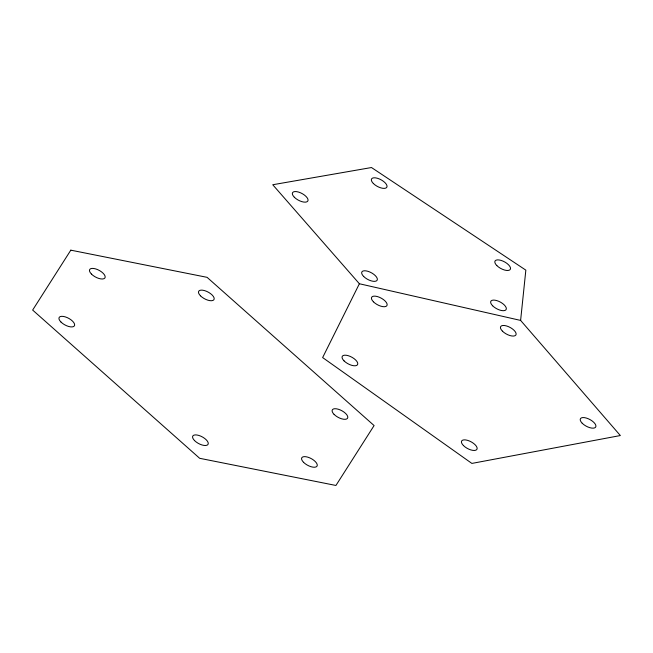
<?xml version="1.0" encoding="UTF-8"?>
<svg xmlns="http://www.w3.org/2000/svg" width="653" height="653" viewBox="0 0 653 653"><rect width="100%" height="100%" fill="white"/><g stroke="black" fill="none" stroke-linecap="round" stroke-linejoin="round"><path stroke-width="0.98" d="M520.612 320.419L525.845 270.146L371.484 167.535L272.742 184.742L359.379 283.753L520.612 320.419L620.35 435.543L471.874 463.418L322.639 357.575L359.379 283.753M70.81 250.164L32.65 310.069L199.663 458.3L335.936 485.465L374.096 425.56L207.083 277.337L70.81 250.164M303.572 462.332A8.693 3.796 28.3 0 0 316.901 466.324A8.693 3.796 28.3 0 0 307.792 457.157A8.693 3.796 28.3 0 0 303.572 462.332M334.099 414.402A8.693 3.796 28.3 0 0 347.429 418.402A8.693 3.796 28.3 0 0 338.319 409.235A8.693 3.796 28.3 0 0 334.099 414.402M200.487 295.825A8.693 3.796 28.3 0 0 213.817 299.817A8.693 3.796 28.3 0 0 204.707 290.65A8.693 3.796 28.3 0 0 200.487 295.825M91.477 274.089A8.693 3.796 28.3 0 0 104.807 278.088A8.693 3.796 28.3 0 0 95.697 268.914A8.693 3.796 28.3 0 0 91.477 274.089M60.949 322.019A8.693 3.796 28.3 0 0 74.271 326.01A8.693 3.796 28.3 0 0 65.161 316.844A8.693 3.796 28.3 0 0 60.949 322.019M194.561 440.595A8.693 3.796 28.3 0 0 207.883 444.595A8.693 3.796 28.3 0 0 198.773 435.42A8.693 3.796 28.3 0 0 194.561 440.595M582.223 423.258A8.693 3.796 28.3 0 0 595.552 427.25A8.693 3.796 28.3 0 0 586.443 418.083A8.693 3.796 28.3 0 0 582.223 423.258M502.435 331.153A8.693 3.796 28.3 0 0 515.764 335.152A8.693 3.796 28.3 0 0 506.655 325.986A8.693 3.796 28.3 0 0 502.435 331.153M373.451 301.825A8.693 3.796 28.3 0 0 386.78 305.816A8.693 3.796 28.3 0 0 377.671 296.65A8.693 3.796 28.3 0 0 373.451 301.825M344.058 360.88A8.693 3.796 28.3 0 0 357.387 364.88A8.693 3.796 28.3 0 0 348.278 355.705A8.693 3.796 28.3 0 0 344.058 360.88M463.442 445.55A8.693 3.796 28.3 0 0 476.772 449.55A8.693 3.796 28.3 0 0 467.662 440.375A8.693 3.796 28.3 0 0 463.442 445.55M496.827 265.575A8.693 3.796 28.3 0 0 510.156 269.567A8.693 3.796 28.3 0 0 501.047 260.4A8.693 3.796 28.3 0 0 496.827 265.575M373.345 183.485A8.693 3.796 28.3 0 0 386.666 187.476A8.693 3.796 28.3 0 0 377.556 178.31A8.693 3.796 28.3 0 0 373.345 183.485M294.348 197.247A8.693 3.796 28.3 0 0 307.677 201.238A8.693 3.796 28.3 0 0 298.568 192.072A8.693 3.796 28.3 0 0 294.348 197.247M363.664 276.464A8.693 3.796 28.3 0 0 376.985 280.455A8.693 3.796 28.3 0 0 367.876 271.289A8.693 3.796 28.3 0 0 363.664 276.464M492.64 305.792A8.693 3.796 28.3 0 0 505.969 309.783A8.693 3.796 28.3 0 0 496.86 300.617A8.693 3.796 28.3 0 0 492.64 305.792"/></g></svg>
